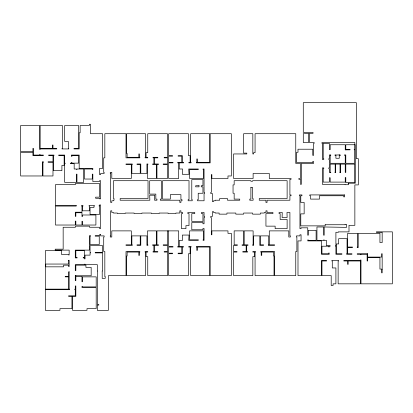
<?xml version="1.0" encoding="UTF-8"?>
<svg xmlns="http://www.w3.org/2000/svg" width="413" height="413" viewBox="0 0 413 413"><rect width="100%" height="100%" fill="white"/><g stroke="black" fill="none" stroke-linecap="round" stroke-linejoin="round"><path stroke-width="0.62" d="M348.557 183.295L348.557 184.719L345.098 184.719L345.098 184.332L322.383 184.332L322.383 167.885L323.777 167.885L323.777 168.721L323.219 168.721L323.219 182.102L329.352 182.102L329.352 177.781L330.188 177.781L330.188 182.102L345.237 182.102L345.237 177.502L345.795 177.502L345.795 182.66L354.715 182.66L354.715 164.121L345.795 164.121L345.795 172.484L345.237 172.484L345.237 164.121L340.229 164.121L340.229 172.231C341.634 172.345 338.743 172.345 340.121 172.231L340.121 164.121L335.304 164.121L335.304 172.231C336.972 172.319 333.828 172.371 335.196 172.231L335.196 164.121L330.188 164.121L330.188 172.231L330.911 172.345L329.352 172.484L329.352 168.721L328.794 168.721L328.794 167.885L329.352 167.885L329.352 159.521L328.794 159.521L328.794 158.685L329.352 158.685L329.352 154.927L330.911 155.066L330.188 155.174L330.188 163.285L345.237 163.285L345.237 155.174L344.401 155.066L345.795 154.927L345.795 163.285L354.715 163.285L354.715 149.769L354.101 149.769L354.715 149.656L354.715 144.751L345.795 144.751L345.795 149.656L350.198 149.769L345.237 149.909L345.237 144.751L330.188 144.751L330.188 149.63L329.352 149.63L329.352 143.357L323.219 143.357L323.219 158.685L323.777 158.685L323.777 159.521L322.383 159.521L322.383 143.357L321.964 143.357L321.964 142.521L354.855 142.521L354.855 144.751L355.273 144.751L355.273 183.217L348.164 183.217M168.659 230.882L168.659 246.489L172.98 246.489L172.98 247.046L168.659 247.046L168.659 253.179L172.562 253.179L172.562 253.737L168.659 253.737L168.659 275.616L188.452 275.616L188.452 253.737L190.125 253.737L190.125 247.046L188.731 247.046L188.731 246.489L191.095 246.489L191.095 247.046L190.677 247.046L190.677 275.616L209.634 275.616L209.634 247.046L197.368 247.046L197.368 250.392L196.81 250.392L196.81 247.046L196.392 247.046L196.392 246.489L210.191 246.489L210.191 275.616L231.373 275.616L231.373 233.386L227.976 233.386L227.976 230.882L211.864 230.882L211.864 234.78L211.306 234.78L211.306 217.501L210.749 217.501L210.749 216.386L212.421 216.386L212.421 211.642L213.536 211.642L213.536 212.483L215.209 212.483L215.209 213.041L219.112 213.041L219.112 214.146L226.918 214.146L226.918 213.041L235.833 213.041L235.833 214.146L243.639 214.146L243.639 213.041L252.56 213.041L252.56 214.146L260.366 214.146L260.366 213.041L264.268 213.041L264.268 212.483L265.941 212.483L265.941 210.811L267.051 210.811L267.051 212.483L272.936 212.483L272.936 213.598L265.941 213.598L265.941 226.143L275.135 226.143L275.135 228.652L287.123 228.652L287.123 219.453L280.153 219.453L280.153 213.598L279.069 213.598L279.069 212.483L282.244 212.483L282.105 217.501L287.123 217.501L286.983 212.483L289.911 212.483L289.911 235.895L290.344 235.895L290.344 237.01L288.795 237.01L288.795 230.882L269.281 230.882L269.281 244.816L274.578 244.816L274.578 245.374L268.305 245.374L268.305 244.816L268.724 244.816L268.724 235.895L260.366 235.895L260.366 244.816L263.571 244.816L263.571 245.374L259.808 245.374L259.808 235.895L253.675 235.895L253.675 245.374L252.699 245.374L252.699 244.816L253.117 244.816L253.117 230.882L244.197 230.882L244.197 244.816L247.96 244.816L247.96 245.374L246.706 245.374L246.706 251.507L247.542 251.507L247.542 252.064L242.803 252.064L242.803 251.507L246.148 251.507L246.148 245.374L242.106 245.374L242.106 244.816L243.639 244.816L243.639 230.882L234.161 230.882L234.161 244.816L237.367 244.816L237.367 245.374L233.603 245.374L233.603 251.507L236.948 251.507L236.948 252.064L233.603 252.064L233.603 275.616L252.839 275.616L252.839 256.69L254.511 256.69L254.511 252.064L252.839 252.064L252.839 251.507L255.487 251.507L255.487 252.064L255.069 252.064L255.069 275.616L274.02 275.616L274.02 255.967L273.463 255.967L273.463 252.064L261.759 252.064L261.759 255.41L261.202 255.41L261.202 252.064L260.784 252.064L260.784 251.507L274.578 251.507L274.578 275.616L295.765 275.616L295.765 251.507L296.88 251.507L296.88 237.01L296.472 237.01L296.472 235.895L299.946 235.895L299.946 234.78L301.062 234.78L301.062 240.913L297.995 240.913L297.995 275.616L321.407 275.616L321.407 260.427L326.564 260.427L326.564 260.985L321.964 260.985L321.964 275.616L331.195 275.616L331.195 285.486L333.09 285.486L333.09 283.839L335.903 283.839L335.903 267.954L332.279 267.954L332.279 260.985L331.861 260.985L331.861 260.427L338.552 260.427L338.552 260.985L338.133 260.985L338.133 283.839L360.43 283.839L360.43 260.985L348.164 260.985L348.164 264.33L347.607 264.33L347.607 260.985L343.843 260.985L343.843 260.427L360.43 260.427L360.43 260.009L360.988 260.009L360.988 283.839L392.35 283.839L392.35 231.858L376.377 231.869L376.377 232.276L382.17 232.276L382.17 242.586L379.939 242.586L379.939 233.386L358.2 233.386L358.2 247.604L357.224 247.604L357.224 247.046L357.643 247.046L357.643 233.386L347.607 233.386L347.607 247.046L352.485 247.046L352.485 247.604L347.607 247.604L347.607 253.737L351.928 253.737L351.928 254.294L346.631 254.294L346.631 253.737L347.049 253.737L347.049 238.683L338.691 238.683L338.691 243.923L336.461 243.923L336.461 253.737L341.892 253.737L341.892 254.294L335.903 254.294L335.903 246.21L335.485 246.21L335.485 245.652L335.903 245.652L335.903 232.276L338.273 232.276L338.273 231.884L349.006 231.884L348.985 225.307L354.86 225.307L354.86 184.91L358.345 184.91L358.345 158.685L356.388 158.685L356.388 102.682L303.276 102.682L303.292 142.521L308.583 142.521L308.583 133.322L304.402 133.322L304.402 132.485L313.044 132.485L313.044 133.322L309.42 133.322L309.42 142.521L314.159 142.521L314.159 143.357L313.601 143.357L313.601 155.345L312.765 155.345L312.765 149.212L297.995 149.212L297.995 152.278L296.601 152.278L296.601 162.588L312.765 162.588L312.765 161.473L313.601 161.473L313.601 163.424L301.34 163.424L301.34 184.332L300.504 184.332L300.504 179.314L298.857 179.314L298.857 178.478L300.504 178.478L300.504 163.424L295.765 163.424L295.765 133.714L255.069 133.714L255.069 152.665L253.675 152.665L253.675 153.951L252.839 153.951L252.839 133.714L243.639 133.714L243.639 153.115L246.798 153.115L246.798 153.951L233.603 153.951L233.603 178.478L253.117 178.478L253.117 173.46L269.281 173.46L269.281 178.478L291.051 178.478L291.051 179.314L289.911 179.314L289.911 194.921L291.051 194.921L291.051 195.757L289.911 195.757L289.911 200.217L267.051 200.217L267.051 202.447L265.941 202.447L265.941 200.217L259.25 200.217L259.25 198.545L287.123 198.545L287.123 180.708L252.56 180.708L252.56 181.266L250.887 181.266L250.887 180.708L234.161 180.708L234.161 184.89L233.046 184.89L233.046 193.248L234.161 193.248L234.161 199.102L239.736 199.102L239.736 200.217L227.475 200.217L227.475 198.545L219.67 198.545L219.67 200.217L215.209 200.217L215.209 200.775L213.536 200.775L213.536 201.611L212.421 201.611L212.421 193.532L210.749 193.532L210.749 192.417L211.306 192.417L211.306 174.575L211.864 174.575L211.864 178.478L227.976 178.478L227.976 175.969L231.373 175.969L231.373 133.714L210.191 133.714L210.191 162.867L196.392 162.867L196.392 162.309L196.81 162.309L196.81 158.964L197.368 158.964L197.368 162.309L209.634 162.309L209.634 133.714L190.677 133.714L190.677 162.309L191.095 162.309L191.095 162.867L188.87 162.867L188.87 162.309L190.125 162.309L190.125 155.624L188.452 155.624L188.452 133.714L168.659 133.714L168.659 155.624L172.562 155.624L172.562 156.181L168.659 156.181L168.659 162.309L172.98 162.309L172.98 162.867L168.659 162.867L168.659 178.478L178.695 178.478L178.695 162.867L177.719 162.867L177.719 162.309L181.761 162.309L181.761 156.181L178.137 156.181L178.137 155.624L182.319 155.624L182.319 162.309L183.573 162.309L183.573 162.867L179.252 162.867L179.252 169L182.598 169L182.319 174.296L189.009 174.296L188.731 169L198.343 169L198.343 169.557L189.567 169.557L189.567 178.478L203.501 178.478L203.501 169.557L203.082 169.557L203.082 169L204.058 169L204.058 192.417L204.616 192.417L204.616 193.532L204.058 193.532L204.058 200.775L197.507 200.775L197.507 199.66L198.204 199.66L198.204 193.253L202.943 193.253L202.943 186.841L201.25 186.841L201.25 185.726L202.943 185.726L202.943 179.593L191.792 179.593L191.792 199.66L192.21 199.66L192.21 200.775L188.142 200.775L188.142 199.66L189.009 199.66L189.009 180.708L162.526 180.708L162.526 199.102L170.332 199.102L170.332 194.647L180.925 194.647L180.925 199.66L182.009 199.66L182.009 200.775L180.925 200.775L180.925 202.447L179.81 202.447L179.81 200.217L160.296 200.217L160.296 199.102L161.411 199.102L161.411 180.708L149.707 180.708L149.707 194.089L155.835 194.089L155.835 199.102L156.95 199.102L156.95 200.217L154.581 200.217L154.72 195.199L149.707 195.199L149.847 200.217L120.157 200.217L120.157 198.545L148.035 198.545L148.035 180.708L113.472 180.708L113.472 198.545L114.029 198.545L114.029 200.217L113.472 200.217L113.472 200.775L111.799 200.775L111.799 202.447L110.684 202.447L110.684 173.46L110.266 173.46L110.266 172.345L111.799 172.345L111.799 178.478L131.308 178.478L131.308 164.539L126.011 164.539L126.011 163.982L132.284 163.982L132.284 164.539L131.866 164.539L131.866 173.46L140.229 173.46L140.229 164.539L137.023 164.539L137.023 163.982L140.787 163.982L140.787 173.46L146.92 173.46L146.92 163.982L147.895 163.982L147.895 164.539L147.477 164.539L147.477 178.478L156.393 178.478L156.393 164.539L152.634 164.539L152.634 163.982L153.884 163.982L153.884 157.849L153.047 157.849L153.047 157.291L157.787 157.291L157.787 157.849L154.441 157.849L154.441 163.982L158.484 163.982L158.484 164.539L156.95 164.539L156.95 178.478L167.544 178.478L167.544 164.539L163.223 164.539L163.223 163.982L167.544 163.982L167.544 157.849L164.198 157.849L164.198 157.291L167.544 157.291L167.544 133.714L147.756 133.714L147.756 152.665L146.083 152.665L146.083 157.291L147.756 157.291L147.756 157.849L145.108 157.849L145.108 157.291L145.526 157.291L145.526 133.714L126.569 133.714L126.569 153.393L127.127 153.393L127.127 157.291L138.835 157.291L138.835 153.951L139.393 153.951L139.393 157.291L139.811 157.291L139.811 157.849L126.011 157.849L126.011 133.714L104.83 133.714L104.83 157.849L103.715 157.849L103.715 172.345L104.133 172.345L104.133 173.46L100.648 173.46L100.648 174.575L99.533 174.575L99.533 168.442L102.6 168.442L102.6 133.714L90.478 133.714L90.478 124.261L89.363 124.261L89.363 125.516L80.132 125.516L80.132 132.764L79.182 132.764L79.182 148.933L74.03 148.933L74.03 148.375L78.625 148.375L78.625 125.516L64.691 125.516L64.691 141.406L68.315 141.406L68.315 148.375L68.734 148.375L68.734 148.933L62.043 148.933L62.043 148.375L62.461 148.375L62.461 125.516L40.159 125.516L40.159 148.375L52.425 148.375L52.425 145.03L52.983 145.03L52.983 148.375L56.746 148.375L56.746 148.933L40.159 148.933L40.159 149.351L39.602 149.351L39.602 125.516L20.65 125.516L20.65 151.721L32.916 151.721L32.916 148.375L33.474 148.375L33.474 155.066L39.602 155.066L39.602 154.648L40.159 154.648L40.159 155.066L43.365 155.066L43.365 155.624L32.916 155.624L32.916 152.278L20.65 152.278L20.65 175.969L42.389 175.969L42.389 161.751L43.365 161.751L43.365 162.309L42.947 162.309L42.947 175.969L52.983 175.969L52.983 162.309L48.104 162.309L48.104 161.751L52.983 161.751L52.983 155.624L48.662 155.624L48.662 155.066L53.958 155.066L53.958 155.624L53.54 155.624L53.54 170.672L61.904 170.672L61.904 165.432L64.134 165.432L64.134 155.624L58.698 155.624L58.698 155.066L64.691 155.066L64.691 163.145L65.109 163.145L65.109 163.703L64.691 163.703L64.696 182.381L76.4 182.381L76.4 174.157L76.957 174.157L76.957 182.381L83.643 182.381L83.643 169L76.957 169L76.957 169.418L76.4 169.418L76.4 169L74.17 169L74.17 163.703L70.406 163.703L70.406 163.145L71.382 163.145L71.382 162.448L71.939 162.448L71.939 163.145L78.625 163.145L78.625 155.624L71.939 155.624L71.939 156.321L71.382 156.321L71.382 155.066L79.182 155.066L79.182 168.442L92.842 168.442L92.842 169.418L92.285 169.418L92.285 169L84.479 169L84.479 179.036L92.285 179.036L92.285 174.157L92.842 174.157L92.842 181.544L99.533 181.544L99.533 180.708L100.648 180.708L100.648 198.823L99.533 198.823L99.533 198.266L95.63 198.266L95.63 197.151L99.533 197.151L99.533 183.496L75.424 183.496L75.424 184.611L55.492 184.611L55.492 225.028L75.285 225.028L75.285 221.125L75.842 221.125L75.842 225.028L81.97 225.028L81.97 221.265L82.528 221.265L82.528 225.028L95.909 225.028L95.909 214.992L82.528 214.992L82.528 216.526L81.97 216.526L81.97 212.762L75.842 212.762L75.842 216.386L75.285 216.386L75.285 212.205L81.97 212.205L81.97 206.072L81.526 206.072L81.526 205.514L82.946 205.514L82.946 206.072L82.528 206.072L82.528 210.811L89.497 210.811L89.497 206.072L89.079 206.072L89.079 205.514L94.376 205.514L94.376 206.072L93.957 206.072L93.957 207.465L90.055 207.465L90.055 214.435L99.533 214.435L99.533 206.072L99.115 206.072L99.115 205.514L99.533 205.514L99.533 204.956L100.648 204.956L100.648 228.508L99.533 228.508L99.533 227.253L89.497 227.253L89.497 226.143L75.424 226.143L75.424 227.258L63.163 227.258L63.158 249.168L55.213 249.168L55.213 250.113L69.152 250.113L69.152 254.986L68.594 254.986L68.594 254.573L61.625 254.573L61.625 250.67L45.316 250.67L45.316 310.318L59.952 310.318L59.952 308.645L71.934 308.645L71.934 296.384L68.589 296.384L68.589 295.827L75.28 295.827L75.28 289.694L74.861 289.694L74.861 289.136L75.28 289.136L75.28 285.93L75.837 285.93L75.837 296.384L72.492 296.384L72.497 310.318L86.988 310.318L86.988 308.645L96.188 308.645L96.188 287.463L81.97 287.463L81.97 286.488L82.528 286.488L82.528 286.906L96.188 286.906L96.188 276.87L82.528 276.87L82.528 281.749L81.97 281.749L81.97 276.312L75.837 276.312L75.837 280.634L75.28 280.634L75.28 275.337L75.837 275.337L75.837 275.755L91.17 275.755L91.17 267.397L85.93 267.397L85.93 265.161L75.837 265.161L75.837 270.598L75.28 270.598L75.28 264.604L84.479 264.604L84.479 264.186L85.037 264.186L85.037 264.604L97.303 264.609L97.303 271.016L97.695 271.016L97.695 304.696L98.836 304.696L98.836 305.083L97.303 305.083L97.303 310.318L108.428 310.318L108.428 275.616L126.011 275.616L126.011 251.507L139.811 251.507L139.811 252.064L139.393 252.064L139.393 255.41L138.835 255.41L138.835 252.064L127.127 252.064L127.127 255.967L126.569 255.967L126.569 275.616L145.526 275.616L145.526 252.064L145.108 252.064L145.108 251.507L147.756 251.507L147.756 252.064L146.083 252.064L146.083 256.69L147.756 256.69L147.756 275.616L167.544 275.616L167.544 252.064L164.198 252.064L164.198 251.507L167.544 251.507L167.544 245.374L163.223 245.374L163.223 244.816L167.544 244.816L167.544 230.882M68.594 260.283L68.589 264.046L45.735 264.052L45.735 266.839L63.576 266.839L63.576 265.161L68.589 265.161L68.589 266.555L69.147 266.555L69.152 260.283L68.594 260.283M140.787 235.895L140.787 245.374L137.023 245.374L137.023 244.816L140.229 244.816L140.229 235.895L131.866 235.895L131.866 244.816L132.284 244.816L132.284 245.374L126.011 245.374L126.011 244.816L131.308 244.816L131.308 230.882L111.799 230.882L111.799 237.01L110.266 237.01L110.266 235.895L110.684 235.895L110.684 210.811L111.799 210.811L111.799 212.483L113.472 212.483L113.472 213.041L117.369 213.041L117.369 213.598L125.175 213.598L125.175 213.041L134.096 213.041L134.096 213.598L141.902 213.598L141.902 213.041L151.38 213.041L151.38 213.598L159.181 213.598L159.181 213.041L168.101 213.041L168.101 213.598L175.907 213.598L175.907 213.041L179.81 213.041L179.81 210.811L180.925 210.811L180.925 212.483L182.567 212.483L182.567 213.598L181.483 213.598L181.483 228.652L185.943 228.652L185.943 225.586L189.009 225.586L189.009 213.598L187.863 213.598L187.863 212.483L194.766 212.483L194.766 213.598L191.792 213.598L191.792 221.404L202.943 221.404L202.943 213.598L201.456 213.598L201.456 212.483L204.058 212.483L204.058 216.386L204.616 216.386L204.616 217.501L204.058 217.501L204.058 223.774L202.943 223.774L202.943 222.519L191.792 222.519L191.792 229.767L202.943 229.767L202.943 228.513L204.058 228.513L204.058 240.356L203.082 240.356L203.082 239.798L203.501 239.798L203.501 230.882L189.567 230.882L189.567 239.798L198.343 239.798L198.343 240.356L188.731 240.356L189.009 235.059L182.319 235.059L182.598 240.356L179.252 240.356L179.252 246.489L183.434 246.489L183.434 247.046L182.319 247.046L182.319 253.737L178.137 253.737L178.137 253.179L181.761 253.179L181.761 247.046L177.719 247.046L177.719 246.489L178.695 246.489L178.695 230.882L156.95 230.882L156.95 244.816L158.484 244.816L158.484 245.374L154.441 245.374L154.441 251.507L157.787 251.507L157.787 252.064L153.047 252.064L153.047 251.507L153.884 251.507L153.884 245.374L152.634 245.374L152.634 244.816L156.393 244.816L156.393 230.882L147.477 230.882L147.477 244.816L147.895 244.816L147.895 245.374L146.92 245.374L146.92 235.895L140.787 235.895M250.887 187.399L250.887 199.102L249.772 199.102L249.772 200.217L253.117 200.217L253.117 198.545L252.56 198.545L252.56 187.399L250.887 187.399M325.17 224.749L325.17 225.865L300.783 225.865L300.783 213.877L304.154 213.877L304.154 202.447L300.783 202.447L300.783 195.757L301.955 195.757L301.955 194.921L299.415 194.921L299.415 195.757L299.946 195.757L299.946 228.652L301.062 228.652L301.062 227.816L307.747 227.816L307.747 235.198L308.305 235.198L308.305 230.325L316.11 230.325L316.11 240.356L308.305 240.356L308.305 239.938L307.747 239.938L307.747 240.913L321.407 240.913L321.407 254.294L329.213 254.294L329.213 253.04L328.655 253.04L328.655 253.737L321.964 253.737L321.964 246.21L328.655 246.21L328.655 246.907L329.213 246.907L329.213 246.21L330.188 246.21L330.188 245.652L326.425 245.652L326.425 240.356L324.195 240.356L324.195 239.938L323.637 239.938L323.637 240.356L316.947 240.356L316.947 226.98L323.637 226.98L323.637 235.198L324.195 235.198L324.195 226.98L346.548 227.367L346.548 224.357L345.098 224.357L345.098 224.749L325.17 224.749M339.243 154.927L334.814 155.066L335.898 155.174L335.898 158.267L339.243 158.267L339.243 155.174L340.503 155.174L339.243 154.927M199.02 185.726L195.69 185.726L195.69 186.841L199.02 186.841L199.02 185.726M344.571 194.921L309.755 194.921L309.755 195.757L310.566 195.757L310.566 199.102L319.481 199.102L319.481 195.757L343.735 195.757L343.735 196.872L344.571 196.872L344.571 194.921M76.229 205.514L55.91 205.514L55.91 206.072L76.229 206.072L76.229 205.514M100.648 234.641L99.533 234.641L99.533 235.616L95.212 235.616L95.212 236.174L99.249 236.174L99.249 244.537L90.055 244.537L90.055 236.174L90.473 236.174L90.473 235.616L89.497 235.616L89.497 250.113L75.28 250.113L75.28 257.913L77.092 257.913L77.092 257.356L75.837 257.356L75.837 250.67L84.479 250.67L84.479 257.356L83.225 257.356L83.225 257.913L84.479 257.913L84.479 258.889L85.037 258.889L85.037 255.126L90.055 255.126L90.055 252.901L90.473 252.901L90.473 252.343L90.055 252.343L90.055 245.652L102.6 245.652L102.6 252.343L95.212 252.343L95.212 252.901L102.6 252.901L102.6 271.016L102.207 271.016L102.207 278.377L105.217 278.377L105.217 276.591L104.83 276.591L104.83 251.507L103.715 251.507L103.715 237.01L104.133 237.01L104.133 235.895L100.648 235.9L100.648 234.641M367.678 253.737L357.224 253.737L357.224 254.294L360.43 254.294L360.43 254.713L360.988 254.713L360.988 254.294L367.121 254.294L367.121 260.985L367.678 260.985L367.678 257.64L379.939 257.64L379.939 269.07L382.17 269.07L382.17 253.737L381.612 253.737L381.612 257.082L367.678 257.082L367.678 253.737M382.17 269.627L381.612 269.627L381.612 272.859L382.17 272.859L382.17 269.627M69.147 271.852L68.589 271.852L68.589 276.312L65.244 276.312L65.244 276.87L68.589 276.87L68.589 289.136L45.735 289.136L45.735 289.694L69.565 289.694L69.565 289.136L69.147 289.136L69.147 271.852"/></g></svg>
